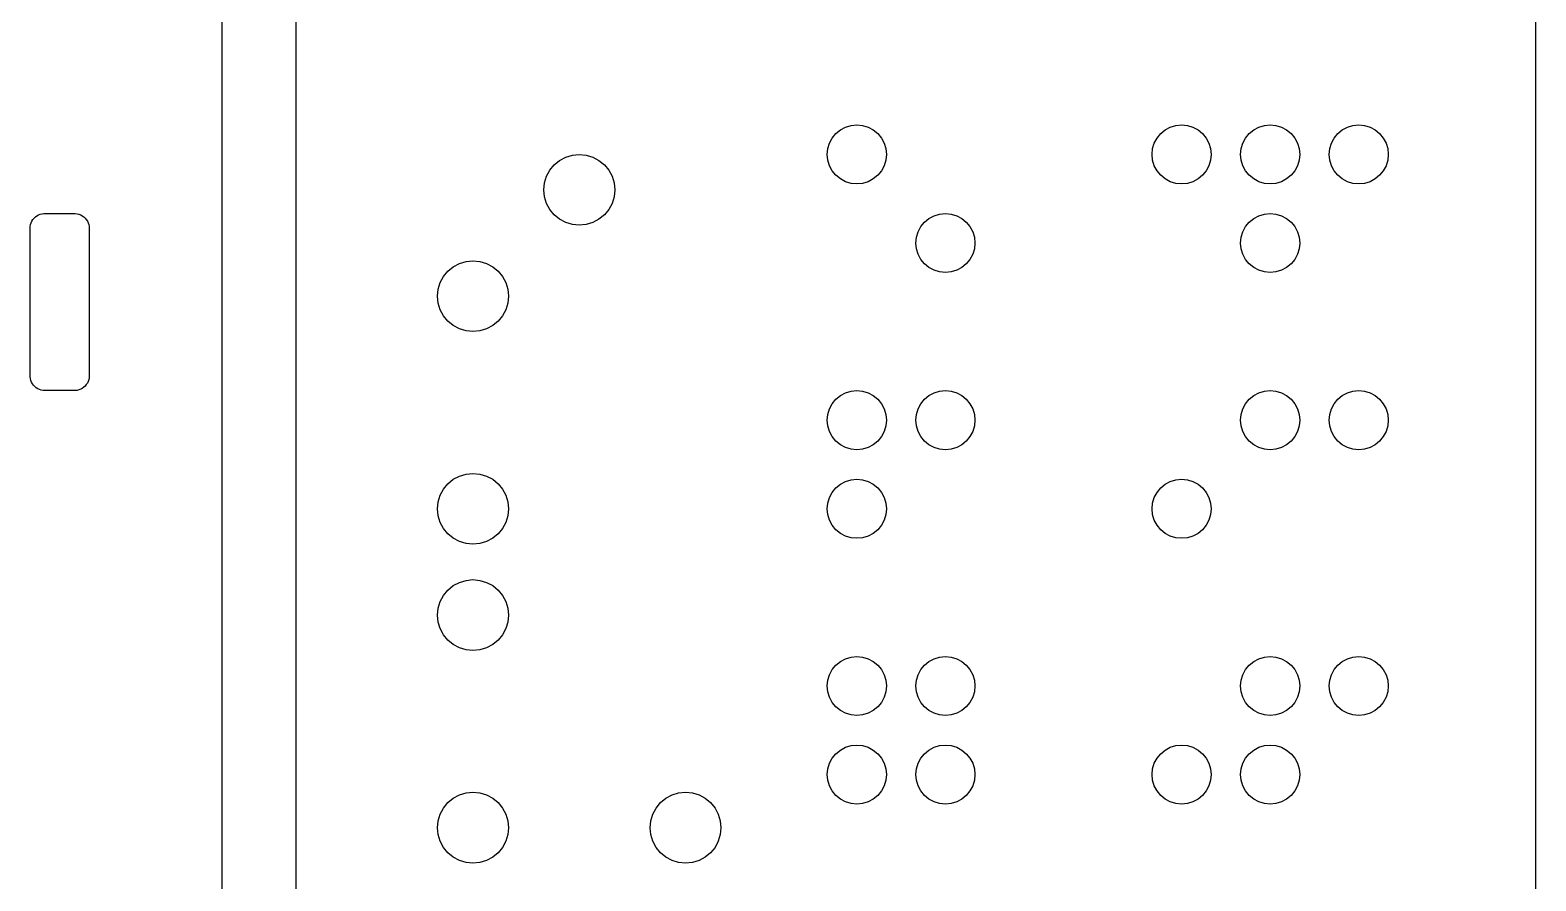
# Model space of a CAD drawing. Header units: metres. Extents: x 10 to 214, y -112 to 112.
# Drawn here: x 163 to 214, y -1.6 to 27.2 of the extents above; entities that cross this region are included whole.
import ezdxf

# ---------------------------------------------------------------- set-up
doc = ezdxf.new("R2010")
doc.units = ezdxf.units.M

msp = doc.modelspace()

# ---------------------------------------------------------------- linework, layer by layer
for p, q in [((169.5, -106), (169.5, 106)), ((172, 106), (172, -106)), ((214, -106), (214, 106)), ((190.617, 23.9239), (190.805, 23.9808)), ((190.805, 23.9808), (191, 24)), ((191, 24), (191.195, 23.9808)), ((191.195, 23.9808), (191.383, 23.9239)), ((201.617, 23.9239), (201.805, 23.9808)), ((201.805, 23.9808), (202, 24)), ((202, 24), (202.195, 23.9808)), ((202.195, 23.9808), (202.383, 23.9239)), ((204.617, 23.9239), (204.805, 23.9808)), ((204.805, 23.9808), (205, 24)), ((205, 24), (205.195, 23.9808)), ((205.195, 23.9808), (205.383, 23.9239)), ((207.617, 23.9239), (207.805, 23.9808)), ((207.805, 23.9808), (208, 24)), ((208, 24), (208.195, 23.9808)), ((208.195, 23.9808), (208.383, 23.9239)), ((190.076, 23.3827), (190.169, 23.5556)), ((190.169, 23.5556), (190.293, 23.7071)), ((190.293, 23.7071), (190.444, 23.8315)), ((190.444, 23.8315), (190.617, 23.9239)), ((191.383, 23.9239), (191.556, 23.8315)), ((191.556, 23.8315), (191.707, 23.7071)), ((191.707, 23.7071), (191.831, 23.5556)), ((191.831, 23.5556), (191.924, 23.3827)), ((201.076, 23.3827), (201.169, 23.5556)), ((201.169, 23.5556), (201.293, 23.7071)), ((201.293, 23.7071), (201.444, 23.8315)), ((201.444, 23.8315), (201.617, 23.9239)), ((202.383, 23.9239), (202.556, 23.8315)), ((202.556, 23.8315), (202.707, 23.7071)), ((202.707, 23.7071), (202.831, 23.5556)), ((202.831, 23.5556), (202.924, 23.3827)), ((204.076, 23.3827), (204.169, 23.5556)), ((204.169, 23.5556), (204.293, 23.7071)), ((204.293, 23.7071), (204.444, 23.8315)), ((204.444, 23.8315), (204.617, 23.9239)), ((205.383, 23.9239), (205.556, 23.8315)), ((205.556, 23.8315), (205.707, 23.7071)), ((205.707, 23.7071), (205.831, 23.5556)), ((205.831, 23.5556), (205.924, 23.3827)), ((207.076, 23.3827), (207.169, 23.5556)), ((207.169, 23.5556), (207.293, 23.7071)), ((207.293, 23.7071), (207.444, 23.8315)), ((207.444, 23.8315), (207.617, 23.9239)), ((208.383, 23.9239), (208.556, 23.8315)), ((208.556, 23.8315), (208.707, 23.7071)), ((208.707, 23.7071), (208.831, 23.5556)), ((208.831, 23.5556), (208.924, 23.3827)), ((181.141, 22.9087), (181.366, 22.9769)), ((181.366, 22.9769), (181.6, 23)), ((181.6, 23), (181.834, 22.9769)), ((181.834, 22.9769), (182.059, 22.9087)), ((190, 23), (190.019, 23.1951)), ((190.019, 22.8049), (190, 23)), ((190.019, 23.1951), (190.076, 23.3827)), ((191.924, 23.3827), (191.981, 23.1951)), ((191.981, 23.1951), (192, 23)), ((192, 23), (191.981, 22.8049)), ((201, 23), (201.019, 23.1951)), ((201.019, 22.8049), (201, 23)), ((201.019, 23.1951), (201.076, 23.3827)), ((202.924, 23.3827), (202.981, 23.1951)), ((202.981, 23.1951), (203, 23)), ((203, 23), (202.981, 22.8049)), ((204, 23), (204.019, 23.1951)), ((204.019, 22.8049), (204, 23)), ((204.019, 23.1951), (204.076, 23.3827)), ((205.924, 23.3827), (205.981, 23.1951)), ((205.981, 23.1951), (206, 23)), ((206, 23), (205.981, 22.8049)), ((207, 23), (207.019, 23.1951)), ((207.019, 22.8049), (207, 23)), ((207.019, 23.1951), (207.076, 23.3827)), ((208.924, 23.3827), (208.981, 23.1951)), ((208.981, 23.1951), (209, 23)), ((209, 23), (208.981, 22.8049)), ((180.491, 22.2592), (180.602, 22.4667)), ((180.602, 22.4667), (180.751, 22.6485)), ((180.751, 22.6485), (180.933, 22.7978)), ((180.933, 22.7978), (181.141, 22.9087)), ((182.059, 22.9087), (182.267, 22.7978)), ((182.267, 22.7978), (182.449, 22.6485)), ((182.449, 22.6485), (182.598, 22.4667)), ((182.598, 22.4667), (182.709, 22.2592)), ((190.076, 22.6173), (190.019, 22.8049)), ((190.169, 22.4444), (190.076, 22.6173)), ((190.293, 22.2929), (190.169, 22.4444)), ((191.831, 22.4444), (191.707, 22.2929)), ((191.924, 22.6173), (191.831, 22.4444)), ((191.981, 22.8049), (191.924, 22.6173)), ((201.076, 22.6173), (201.019, 22.8049)), ((201.169, 22.4444), (201.076, 22.6173)), ((201.293, 22.2929), (201.169, 22.4444)), ((202.831, 22.4444), (202.707, 22.2929)), ((202.924, 22.6173), (202.831, 22.4444)), ((202.981, 22.8049), (202.924, 22.6173)), ((204.076, 22.6173), (204.019, 22.8049)), ((204.169, 22.4444), (204.076, 22.6173)), ((204.293, 22.2929), (204.169, 22.4444)), ((205.831, 22.4444), (205.707, 22.2929)), ((205.924, 22.6173), (205.831, 22.4444)), ((205.981, 22.8049), (205.924, 22.6173)), ((207.076, 22.6173), (207.019, 22.8049)), ((207.169, 22.4444), (207.076, 22.6173)), ((207.293, 22.2929), (207.169, 22.4444)), ((208.831, 22.4444), (208.707, 22.2929)), ((208.924, 22.6173), (208.831, 22.4444)), ((208.981, 22.8049), (208.924, 22.6173)), ((180.4, 21.8), (180.423, 22.0341)), ((180.423, 22.0341), (180.491, 22.2592)), ((182.709, 22.2592), (182.777, 22.0341)), ((182.777, 22.0341), (182.8, 21.8)), ((190.444, 22.1685), (190.293, 22.2929)), ((190.617, 22.0761), (190.444, 22.1685)), ((190.805, 22.0192), (190.617, 22.0761)), ((191, 22), (190.805, 22.0192)), ((191.195, 22.0192), (191, 22)), ((191.383, 22.0761), (191.195, 22.0192)), ((191.556, 22.1685), (191.383, 22.0761)), ((191.707, 22.2929), (191.556, 22.1685)), ((201.444, 22.1685), (201.293, 22.2929)), ((201.617, 22.0761), (201.444, 22.1685)), ((201.805, 22.0192), (201.617, 22.0761)), ((202, 22), (201.805, 22.0192)), ((202.195, 22.0192), (202, 22)), ((202.383, 22.0761), (202.195, 22.0192)), ((202.556, 22.1685), (202.383, 22.0761)), ((202.707, 22.2929), (202.556, 22.1685)), ((204.444, 22.1685), (204.293, 22.2929)), ((204.617, 22.0761), (204.444, 22.1685)), ((204.805, 22.0192), (204.617, 22.0761)), ((205, 22), (204.805, 22.0192)), ((205.195, 22.0192), (205, 22)), ((205.383, 22.0761), (205.195, 22.0192)), ((205.556, 22.1685), (205.383, 22.0761)), ((205.707, 22.2929), (205.556, 22.1685)), ((207.444, 22.1685), (207.293, 22.2929)), ((207.617, 22.0761), (207.444, 22.1685)), ((207.805, 22.0192), (207.617, 22.0761)), ((208, 22), (207.805, 22.0192)), ((208.195, 22.0192), (208, 22)), ((208.383, 22.0761), (208.195, 22.0192)), ((208.556, 22.1685), (208.383, 22.0761)), ((208.707, 22.2929), (208.556, 22.1685)), ((180.423, 21.5659), (180.4, 21.8)), ((180.491, 21.3408), (180.423, 21.5659)), ((182.777, 21.5659), (182.709, 21.3408)), ((182.8, 21.8), (182.777, 21.5659)), ((163.181, 20.8853), (163.232, 20.9221)), ((163.232, 20.9221), (163.287, 20.9524)), ((163.287, 20.9524), (163.346, 20.9755)), ((163.346, 20.9755), (163.406, 20.9911)), ((163.406, 20.9911), (163.469, 20.999)), ((163.469, 20.999), (164.531, 20.999)), ((164.531, 20.999), (164.594, 20.9911)), ((164.594, 20.9911), (164.654, 20.9755)), ((164.654, 20.9755), (164.713, 20.9524)), ((164.713, 20.9524), (164.768, 20.9221)), ((164.768, 20.9221), (164.819, 20.8853)), ((180.602, 21.1333), (180.491, 21.3408)), ((180.751, 20.9515), (180.602, 21.1333)), ((180.933, 20.8022), (180.751, 20.9515)), ((182.449, 20.9515), (182.267, 20.8022)), ((182.598, 21.1333), (182.449, 20.9515)), ((182.709, 21.3408), (182.598, 21.1333)), ((193.444, 20.8315), (193.617, 20.9239)), ((193.617, 20.9239), (193.805, 20.9808)), ((193.805, 20.9808), (194, 21)), ((194, 21), (194.195, 20.9808)), ((194.195, 20.9808), (194.383, 20.9239)), ((194.383, 20.9239), (194.556, 20.8315)), ((204.444, 20.8315), (204.617, 20.9239)), ((204.617, 20.9239), (204.805, 20.9808)), ((204.805, 20.9808), (205, 21)), ((205, 21), (205.195, 20.9808)), ((205.195, 20.9808), (205.383, 20.9239)), ((205.383, 20.9239), (205.556, 20.8315)), ((163, 20.5), (163.004, 20.5627)), ((163.001, 15.4686), (163, 20.5)), ((163.004, 20.5627), (163.016, 20.6243)), ((163.016, 20.6243), (163.035, 20.6841)), ((163.035, 20.6841), (163.062, 20.7409)), ((163.062, 20.7409), (163.096, 20.7939)), ((163.096, 20.7939), (163.136, 20.8423)), ((163.136, 20.8423), (163.181, 20.8853)), ((164.819, 20.8853), (164.864, 20.8423)), ((164.864, 20.8423), (164.904, 20.7939)), ((164.904, 20.7939), (164.938, 20.7409)), ((164.938, 20.7409), (164.965, 20.6841)), ((164.965, 20.6841), (164.984, 20.6243)), ((164.984, 20.6243), (164.996, 20.5627)), ((164.996, 20.5627), (164.999, 20.5314)), ((164.999, 20.5314), (165, 15.5)), ((181.141, 20.6914), (180.933, 20.8022)), ((181.366, 20.6231), (181.141, 20.6914)), ((181.6, 20.6), (181.366, 20.6231)), ((181.834, 20.6231), (181.6, 20.6)), ((182.059, 20.6914), (181.834, 20.6231)), ((182.267, 20.8022), (182.059, 20.6914)), ((193.076, 20.3827), (193.169, 20.5556)), ((193.169, 20.5556), (193.293, 20.7071)), ((193.293, 20.7071), (193.444, 20.8315)), ((194.556, 20.8315), (194.707, 20.7071)), ((194.707, 20.7071), (194.831, 20.5556)), ((194.831, 20.5556), (194.924, 20.3827)), ((204.076, 20.3827), (204.169, 20.5556)), ((204.169, 20.5556), (204.293, 20.7071)), ((204.293, 20.7071), (204.444, 20.8315)), ((205.556, 20.8315), (205.707, 20.7071)), ((205.707, 20.7071), (205.831, 20.5556)), ((205.831, 20.5556), (205.924, 20.3827)), ((193, 20), (193.019, 20.1951)), ((193.019, 19.8049), (193, 20)), ((193.019, 20.1951), (193.076, 20.3827)), ((194.924, 20.3827), (194.981, 20.1951)), ((194.981, 20.1951), (195, 20)), ((195, 20), (194.981, 19.8049)), ((204, 20), (204.019, 20.1951)), ((204.019, 19.8049), (204, 20)), ((204.019, 20.1951), (204.076, 20.3827)), ((205.924, 20.3827), (205.981, 20.1951)), ((205.981, 20.1951), (206, 20)), ((206, 20), (205.981, 19.8049)), ((177.766, 19.377), (178, 19.4)), ((178, 19.4), (178.234, 19.377)), ((193.076, 19.6173), (193.019, 19.8049)), ((193.169, 19.4444), (193.076, 19.6173)), ((193.293, 19.2929), (193.169, 19.4444)), ((194.831, 19.4444), (194.707, 19.2929)), ((194.924, 19.6173), (194.831, 19.4444)), ((194.981, 19.8049), (194.924, 19.6173)), ((204.076, 19.6173), (204.019, 19.8049)), ((204.169, 19.4444), (204.076, 19.6173)), ((204.293, 19.2929), (204.169, 19.4444)), ((205.831, 19.4444), (205.707, 19.2929)), ((205.924, 19.6173), (205.831, 19.4444)), ((205.981, 19.8049), (205.924, 19.6173)), ((177.002, 18.8667), (177.151, 19.0485)), ((177.151, 19.0485), (177.333, 19.1978)), ((177.333, 19.1978), (177.541, 19.3087)), ((177.541, 19.3087), (177.766, 19.377)), ((178.234, 19.377), (178.459, 19.3087)), ((178.459, 19.3087), (178.667, 19.1978)), ((178.667, 19.1978), (178.848, 19.0485)), ((178.848, 19.0485), (178.998, 18.8667)), ((193.444, 19.1685), (193.293, 19.2929)), ((193.617, 19.0761), (193.444, 19.1685)), ((193.805, 19.0192), (193.617, 19.0761)), ((194, 19), (193.805, 19.0192)), ((194.195, 19.0192), (194, 19)), ((194.383, 19.0761), (194.195, 19.0192)), ((194.556, 19.1685), (194.383, 19.0761)), ((194.707, 19.2929), (194.556, 19.1685)), ((204.444, 19.1685), (204.293, 19.2929)), ((204.617, 19.0761), (204.444, 19.1685)), ((204.805, 19.0192), (204.617, 19.0761)), ((205, 19), (204.805, 19.0192)), ((205.195, 19.0192), (205, 19)), ((205.383, 19.0761), (205.195, 19.0192)), ((205.556, 19.1685), (205.383, 19.0761)), ((205.707, 19.2929), (205.556, 19.1685)), ((176.8, 18.2), (176.823, 18.4341)), ((176.823, 18.4341), (176.891, 18.6592)), ((176.891, 18.6592), (177.002, 18.8667)), ((178.998, 18.8667), (179.109, 18.6592)), ((179.109, 18.6592), (179.177, 18.4341)), ((179.177, 18.4341), (179.2, 18.2)), ((176.823, 17.9659), (176.8, 18.2)), ((176.891, 17.7408), (176.823, 17.9659)), ((179.177, 17.9659), (179.109, 17.7408)), ((179.2, 18.2), (179.177, 17.9659)), ((177.002, 17.5333), (176.891, 17.7408)), ((177.151, 17.3515), (177.002, 17.5333)), ((177.333, 17.2022), (177.151, 17.3515)), ((178.848, 17.3515), (178.667, 17.2022)), ((178.998, 17.5333), (178.848, 17.3515)), ((179.109, 17.7408), (178.998, 17.5333)), ((177.541, 17.0914), (177.333, 17.2022)), ((177.766, 17.0231), (177.541, 17.0914)), ((178, 17), (177.766, 17.0231)), ((178.234, 17.0231), (178, 17)), ((178.459, 17.0914), (178.234, 17.0231)), ((178.667, 17.2022), (178.459, 17.0914)), ((163.009, 15.4063), (163.001, 15.4686)), ((163.024, 15.3455), (163.009, 15.4063)), ((163.048, 15.2871), (163.024, 15.3455)), ((164.965, 15.3159), (164.938, 15.2591)), ((164.984, 15.3757), (164.965, 15.3159)), ((164.996, 15.4373), (164.984, 15.3757)), ((165, 15.5), (164.996, 15.4373)), ((163.078, 15.2321), (163.048, 15.2871)), ((163.115, 15.1813), (163.078, 15.2321)), ((163.158, 15.1355), (163.115, 15.1813)), ((163.206, 15.0955), (163.158, 15.1355)), ((163.259, 15.0619), (163.206, 15.0955)), ((163.316, 15.0351), (163.259, 15.0619)), ((163.376, 15.0157), (163.316, 15.0351)), ((163.437, 15.004), (163.376, 15.0157)), ((163.5, 15), (163.437, 15.004)), ((164.531, 15.001), (163.5, 15)), ((164.594, 15.0089), (164.531, 15.001)), ((164.654, 15.0245), (164.594, 15.0089)), ((164.713, 15.0476), (164.654, 15.0245)), ((164.768, 15.0779), (164.713, 15.0476)), ((164.819, 15.1147), (164.768, 15.0779)), ((164.864, 15.1577), (164.819, 15.1147)), ((164.904, 15.2061), (164.864, 15.1577)), ((164.938, 15.2591), (164.904, 15.2061)), ((190.293, 14.7071), (190.444, 14.8315)), ((190.444, 14.8315), (190.617, 14.9239)), ((190.617, 14.9239), (190.805, 14.9808)), ((190.805, 14.9808), (191, 15)), ((191, 15), (191.195, 14.9808)), ((191.195, 14.9808), (191.383, 14.9239)), ((191.383, 14.9239), (191.556, 14.8315)), ((191.556, 14.8315), (191.707, 14.7071)), ((193.293, 14.7071), (193.444, 14.8315)), ((193.444, 14.8315), (193.617, 14.9239)), ((193.617, 14.9239), (193.805, 14.9808)), ((193.805, 14.9808), (194, 15)), ((194, 15), (194.195, 14.9808)), ((194.195, 14.9808), (194.383, 14.9239)), ((194.383, 14.9239), (194.556, 14.8315)), ((194.556, 14.8315), (194.707, 14.7071)), ((204.293, 14.7071), (204.444, 14.8315)), ((204.444, 14.8315), (204.617, 14.9239)), ((204.617, 14.9239), (204.805, 14.9808)), ((204.805, 14.9808), (205, 15)), ((205, 15), (205.195, 14.9808)), ((205.195, 14.9808), (205.383, 14.9239)), ((205.383, 14.9239), (205.556, 14.8315)), ((205.556, 14.8315), (205.707, 14.7071)), ((207.293, 14.7071), (207.444, 14.8315)), ((207.444, 14.8315), (207.617, 14.9239)), ((207.617, 14.9239), (207.805, 14.9808)), ((207.805, 14.9808), (208, 15)), ((208, 15), (208.195, 14.9808)), ((208.195, 14.9808), (208.383, 14.9239)), ((208.383, 14.9239), (208.556, 14.8315)), ((208.556, 14.8315), (208.707, 14.7071)), ((190.019, 14.1951), (190.076, 14.3827)), ((190.076, 14.3827), (190.169, 14.5556)), ((190.169, 14.5556), (190.293, 14.7071)), ((191.707, 14.7071), (191.831, 14.5556)), ((191.831, 14.5556), (191.924, 14.3827)), ((191.924, 14.3827), (191.981, 14.1951)), ((193.019, 14.1951), (193.076, 14.3827)), ((193.076, 14.3827), (193.169, 14.5556)), ((193.169, 14.5556), (193.293, 14.7071)), ((194.707, 14.7071), (194.831, 14.5556)), ((194.831, 14.5556), (194.924, 14.3827)), ((194.924, 14.3827), (194.981, 14.1951)), ((204.019, 14.1951), (204.076, 14.3827)), ((204.076, 14.3827), (204.169, 14.5556)), ((204.169, 14.5556), (204.293, 14.7071)), ((205.707, 14.7071), (205.831, 14.5556)), ((205.831, 14.5556), (205.924, 14.3827)), ((205.924, 14.3827), (205.981, 14.1951)), ((207.019, 14.1951), (207.076, 14.3827)), ((207.076, 14.3827), (207.169, 14.5556)), ((207.169, 14.5556), (207.293, 14.7071)), ((208.707, 14.7071), (208.831, 14.5556)), ((208.831, 14.5556), (208.924, 14.3827)), ((208.924, 14.3827), (208.981, 14.1951)), ((190, 14), (190.019, 14.1951)), ((190.019, 13.8049), (190, 14)), ((190.076, 13.6173), (190.019, 13.8049)), ((191.981, 13.8049), (191.924, 13.6173)), ((191.981, 14.1951), (192, 14)), ((192, 14), (191.981, 13.8049)), ((193, 14), (193.019, 14.1951)), ((193.019, 13.8049), (193, 14)), ((193.076, 13.6173), (193.019, 13.8049)), ((194.981, 13.8049), (194.924, 13.6173)), ((194.981, 14.1951), (195, 14)), ((195, 14), (194.981, 13.8049)), ((204, 14), (204.019, 14.1951)), ((204.019, 13.8049), (204, 14)), ((204.076, 13.6173), (204.019, 13.8049)), ((205.981, 13.8049), (205.924, 13.6173)), ((205.981, 14.1951), (206, 14)), ((206, 14), (205.981, 13.8049)), ((207, 14), (207.019, 14.1951)), ((207.019, 13.8049), (207, 14)), ((207.076, 13.6173), (207.019, 13.8049)), ((208.981, 13.8049), (208.924, 13.6173)), ((208.981, 14.1951), (209, 14)), ((209, 14), (208.981, 13.8049)), ((190.169, 13.4444), (190.076, 13.6173)), ((190.293, 13.2929), (190.169, 13.4444)), ((190.444, 13.1685), (190.293, 13.2929)), ((191.707, 13.2929), (191.556, 13.1685)), ((191.831, 13.4444), (191.707, 13.2929)), ((191.924, 13.6173), (191.831, 13.4444)), ((193.169, 13.4444), (193.076, 13.6173)), ((193.293, 13.2929), (193.169, 13.4444)), ((193.444, 13.1685), (193.293, 13.2929)), ((194.707, 13.2929), (194.556, 13.1685)), ((194.831, 13.4444), (194.707, 13.2929)), ((194.924, 13.6173), (194.831, 13.4444)), ((204.169, 13.4444), (204.076, 13.6173)), ((204.293, 13.2929), (204.169, 13.4444)), ((204.444, 13.1685), (204.293, 13.2929)), ((205.707, 13.2929), (205.556, 13.1685)), ((205.831, 13.4444), (205.707, 13.2929)), ((205.924, 13.6173), (205.831, 13.4444)), ((207.169, 13.4444), (207.076, 13.6173)), ((207.293, 13.2929), (207.169, 13.4444)), ((207.444, 13.1685), (207.293, 13.2929)), ((208.707, 13.2929), (208.556, 13.1685)), ((208.831, 13.4444), (208.707, 13.2929)), ((208.924, 13.6173), (208.831, 13.4444)), ((190.617, 13.0761), (190.444, 13.1685)), ((190.805, 13.0192), (190.617, 13.0761)), ((191, 13), (190.805, 13.0192)), ((191.195, 13.0192), (191, 13)), ((191.383, 13.0761), (191.195, 13.0192)), ((191.556, 13.1685), (191.383, 13.0761)), ((193.617, 13.0761), (193.444, 13.1685)), ((193.805, 13.0192), (193.617, 13.0761)), ((194, 13), (193.805, 13.0192)), ((194.195, 13.0192), (194, 13)), ((194.383, 13.0761), (194.195, 13.0192)), ((194.556, 13.1685), (194.383, 13.0761)), ((204.617, 13.0761), (204.444, 13.1685)), ((204.805, 13.0192), (204.617, 13.0761)), ((205, 13), (204.805, 13.0192)), ((205.195, 13.0192), (205, 13)), ((205.383, 13.0761), (205.195, 13.0192)), ((205.556, 13.1685), (205.383, 13.0761)), ((207.617, 13.0761), (207.444, 13.1685)), ((207.805, 13.0192), (207.617, 13.0761)), ((208, 13), (207.805, 13.0192)), ((208.195, 13.0192), (208, 13)), ((208.383, 13.0761), (208.195, 13.0192)), ((208.556, 13.1685), (208.383, 13.0761)), ((177.002, 11.6667), (177.151, 11.8485)), ((177.151, 11.8485), (177.333, 11.9978)), ((177.333, 11.9978), (177.541, 12.1087)), ((177.541, 12.1087), (177.766, 12.1769)), ((177.766, 12.1769), (178, 12.2)), ((178, 12.2), (178.234, 12.1769)), ((178.234, 12.1769), (178.459, 12.1087)), ((178.459, 12.1087), (178.667, 11.9978)), ((178.667, 11.9978), (178.848, 11.8485)), ((178.848, 11.8485), (178.998, 11.6667)), ((190.293, 11.7071), (190.444, 11.8315)), ((190.444, 11.8315), (190.617, 11.9239)), ((190.617, 11.9239), (190.805, 11.9808)), ((190.805, 11.9808), (191, 12)), ((191, 12), (191.195, 11.9808)), ((191.195, 11.9808), (191.383, 11.9239)), ((191.383, 11.9239), (191.556, 11.8315)), ((191.556, 11.8315), (191.707, 11.7071)), ((201.293, 11.7071), (201.444, 11.8315)), ((201.444, 11.8315), (201.617, 11.9239)), ((201.617, 11.9239), (201.805, 11.9808)), ((201.805, 11.9808), (202, 12)), ((202, 12), (202.195, 11.9808)), ((202.195, 11.9808), (202.383, 11.9239)), ((202.383, 11.9239), (202.556, 11.8315)), ((202.556, 11.8315), (202.707, 11.7071)), ((176.8, 11), (176.823, 11.2341)), ((176.823, 11.2341), (176.891, 11.4592)), ((176.891, 11.4592), (177.002, 11.6667)), ((178.998, 11.6667), (179.109, 11.4592)), ((179.109, 11.4592), (179.177, 11.2341)), ((179.177, 11.2341), (179.2, 11)), ((190.019, 11.1951), (190.076, 11.3827)), ((190.076, 11.3827), (190.169, 11.5556)), ((190.169, 11.5556), (190.293, 11.7071)), ((191.707, 11.7071), (191.831, 11.5556)), ((191.831, 11.5556), (191.924, 11.3827)), ((191.924, 11.3827), (191.981, 11.1951)), ((201.019, 11.1951), (201.076, 11.3827)), ((201.076, 11.3827), (201.169, 11.5556)), ((201.169, 11.5556), (201.293, 11.7071)), ((202.707, 11.7071), (202.831, 11.5556)), ((202.831, 11.5556), (202.924, 11.3827)), ((202.924, 11.3827), (202.981, 11.1951)), ((176.823, 10.7659), (176.8, 11)), ((176.891, 10.5408), (176.823, 10.7659)), ((179.177, 10.7659), (179.109, 10.5408)), ((179.2, 11), (179.177, 10.7659)), ((190, 11), (190.019, 11.1951)), ((190.019, 10.8049), (190, 11)), ((190.076, 10.6173), (190.019, 10.8049)), ((191.981, 10.8049), (191.924, 10.6173)), ((191.981, 11.1951), (192, 11)), ((192, 11), (191.981, 10.8049)), ((201, 11), (201.019, 11.1951)), ((201.019, 10.8049), (201, 11)), ((201.076, 10.6173), (201.019, 10.8049)), ((202.981, 10.8049), (202.924, 10.6173)), ((202.981, 11.1951), (203, 11)), ((203, 11), (202.981, 10.8049)), ((177.002, 10.3333), (176.891, 10.5408)), ((177.151, 10.1515), (177.002, 10.3333)), ((178.998, 10.3333), (178.848, 10.1515)), ((179.109, 10.5408), (178.998, 10.3333)), ((190.169, 10.4444), (190.076, 10.6173)), ((190.293, 10.2929), (190.169, 10.4444)), ((190.444, 10.1685), (190.293, 10.2929)), ((191.707, 10.2929), (191.556, 10.1685)), ((191.831, 10.4444), (191.707, 10.2929)), ((191.924, 10.6173), (191.831, 10.4444)), ((201.169, 10.4444), (201.076, 10.6173)), ((201.293, 10.2929), (201.169, 10.4444)), ((201.444, 10.1685), (201.293, 10.2929)), ((202.707, 10.2929), (202.556, 10.1685)), ((202.831, 10.4444), (202.707, 10.2929)), ((202.924, 10.6173), (202.831, 10.4444)), ((177.333, 10.0022), (177.151, 10.1515)), ((177.541, 9.89136), (177.333, 10.0022)), ((177.766, 9.82307), (177.541, 9.89136)), ((178, 9.8), (177.766, 9.82307)), ((178.234, 9.82307), (178, 9.8)), ((178.459, 9.89136), (178.234, 9.82307)), ((178.667, 10.0022), (178.459, 9.89136)), ((178.848, 10.1515), (178.667, 10.0022)), ((190.617, 10.0761), (190.444, 10.1685)), ((190.805, 10.0192), (190.617, 10.0761)), ((191, 10), (190.805, 10.0192)), ((191.195, 10.0192), (191, 10)), ((191.383, 10.0761), (191.195, 10.0192)), ((191.556, 10.1685), (191.383, 10.0761)), ((201.617, 10.0761), (201.444, 10.1685)), ((201.805, 10.0192), (201.617, 10.0761)), ((202, 10), (201.805, 10.0192)), ((202.195, 10.0192), (202, 10)), ((202.383, 10.0761), (202.195, 10.0192)), ((202.556, 10.1685), (202.383, 10.0761)), ((177.002, 8.0667), (177.151, 8.24854)), ((177.151, 8.24854), (177.333, 8.39778)), ((177.333, 8.39778), (177.541, 8.50867)), ((177.541, 8.50867), (177.766, 8.57695)), ((177.766, 8.57695), (178, 8.60001)), ((178, 8.60001), (178.234, 8.57695)), ((178.234, 8.57695), (178.459, 8.50867)), ((178.459, 8.50867), (178.667, 8.39778)), ((178.667, 8.39778), (178.848, 8.24854)), ((178.848, 8.24854), (178.998, 8.0667)), ((176.823, 7.63412), (176.891, 7.85924)), ((176.891, 7.85924), (177.002, 8.0667)), ((178.998, 8.0667), (179.109, 7.85924)), ((179.109, 7.85924), (179.177, 7.63412)), ((176.8, 7.40001), (176.823, 7.63412)), ((176.823, 7.16591), (176.8, 7.40001)), ((176.891, 6.9408), (176.823, 7.16591)), ((179.177, 7.16591), (179.109, 6.9408)), ((179.177, 7.63412), (179.2, 7.40001)), ((179.2, 7.40001), (179.177, 7.16591)), ((177.002, 6.73334), (176.891, 6.9408)), ((177.151, 6.5515), (177.002, 6.73334)), ((178.998, 6.73334), (178.848, 6.5515)), ((179.109, 6.9408), (178.998, 6.73334)), ((177.333, 6.40225), (177.151, 6.5515)), ((177.541, 6.29135), (177.333, 6.40225)), ((177.766, 6.22308), (177.541, 6.29135)), ((178, 6.20001), (177.766, 6.22308)), ((178.234, 6.22308), (178, 6.20001)), ((178.459, 6.29135), (178.234, 6.22308)), ((178.667, 6.40225), (178.459, 6.29135)), ((178.848, 6.5515), (178.667, 6.40225)), ((190.169, 5.55556), (190.293, 5.70709)), ((190.293, 5.70709), (190.444, 5.83147)), ((190.444, 5.83147), (190.617, 5.92387)), ((190.617, 5.92387), (190.805, 5.98077)), ((190.805, 5.98077), (191, 6)), ((191, 6), (191.195, 5.98077)), ((191.195, 5.98077), (191.383, 5.92387)), ((191.383, 5.92387), (191.556, 5.83147)), ((191.556, 5.83147), (191.707, 5.70709)), ((191.707, 5.70709), (191.831, 5.55556)), ((193.169, 5.55556), (193.293, 5.70709)), ((193.293, 5.70709), (193.444, 5.83147)), ((193.444, 5.83147), (193.617, 5.92387)), ((193.617, 5.92387), (193.805, 5.98077)), ((193.805, 5.98077), (194, 6)), ((194, 6), (194.195, 5.98077)), ((194.195, 5.98077), (194.383, 5.92387)), ((194.383, 5.92387), (194.556, 5.83147)), ((194.556, 5.83147), (194.707, 5.70709)), ((194.707, 5.70709), (194.831, 5.55556)), ((204.169, 5.55556), (204.293, 5.70709)), ((204.293, 5.70709), (204.444, 5.83147)), ((204.444, 5.83147), (204.617, 5.92387)), ((204.617, 5.92387), (204.805, 5.98077)), ((204.805, 5.98077), (205, 6)), ((205, 6), (205.195, 5.98077)), ((205.195, 5.98077), (205.383, 5.92387)), ((205.383, 5.92387), (205.556, 5.83147)), ((205.556, 5.83147), (205.707, 5.70709)), ((205.707, 5.70709), (205.831, 5.55556)), ((207.169, 5.55556), (207.293, 5.70709)), ((207.293, 5.70709), (207.444, 5.83147)), ((207.444, 5.83147), (207.617, 5.92387)), ((207.617, 5.92387), (207.805, 5.98077)), ((207.805, 5.98077), (208, 6)), ((208, 6), (208.195, 5.98077)), ((208.195, 5.98077), (208.383, 5.92387)), ((208.383, 5.92387), (208.556, 5.83147)), ((208.556, 5.83147), (208.707, 5.70709)), ((208.707, 5.70709), (208.831, 5.55556)), ((190, 5), (190.019, 5.19508)), ((190.019, 5.19508), (190.076, 5.38268)), ((190.076, 5.38268), (190.169, 5.55556)), ((191.831, 5.55556), (191.924, 5.38268)), ((191.924, 5.38268), (191.981, 5.19508)), ((191.981, 5.19508), (192, 5)), ((193, 5), (193.019, 5.19508)), ((193.019, 5.19508), (193.076, 5.38268)), ((193.076, 5.38268), (193.169, 5.55556)), ((194.831, 5.55556), (194.924, 5.38268)), ((194.924, 5.38268), (194.981, 5.19508)), ((194.981, 5.19508), (195, 5)), ((204, 5), (204.019, 5.19508)), ((204.019, 5.19508), (204.076, 5.38268)), ((204.076, 5.38268), (204.169, 5.55556)), ((205.831, 5.55556), (205.924, 5.38268)), ((205.924, 5.38268), (205.981, 5.19508)), ((205.981, 5.19508), (206, 5)), ((207, 5), (207.019, 5.19508)), ((207.019, 5.19508), (207.076, 5.38268)), ((207.076, 5.38268), (207.169, 5.55556)), ((208.831, 5.55556), (208.924, 5.38268)), ((208.924, 5.38268), (208.981, 5.19508)), ((208.981, 5.19508), (209, 5)), ((190.019, 4.80492), (190, 5)), ((190.076, 4.61732), (190.019, 4.80492)), ((190.169, 4.44444), (190.076, 4.61732)), ((191.924, 4.61732), (191.831, 4.44444)), ((191.981, 4.80492), (191.924, 4.61732)), ((192, 5), (191.981, 4.80492)), ((193.019, 4.80492), (193, 5)), ((193.076, 4.61732), (193.019, 4.80492)), ((193.169, 4.44444), (193.076, 4.61732)), ((194.924, 4.61732), (194.831, 4.44444)), ((194.981, 4.80492), (194.924, 4.61732)), ((195, 5), (194.981, 4.80492)), ((204.019, 4.80492), (204, 5)), ((204.076, 4.61732), (204.019, 4.80492)), ((204.169, 4.44444), (204.076, 4.61732)), ((205.924, 4.61732), (205.831, 4.44444)), ((205.981, 4.80492), (205.924, 4.61732)), ((206, 5), (205.981, 4.80492)), ((207.019, 4.80492), (207, 5)), ((207.076, 4.61732), (207.019, 4.80492)), ((207.169, 4.44444), (207.076, 4.61732)), ((208.924, 4.61732), (208.831, 4.44444)), ((208.981, 4.80492), (208.924, 4.61732)), ((209, 5), (208.981, 4.80492)), ((190.293, 4.29291), (190.169, 4.44444)), ((190.444, 4.16853), (190.293, 4.29291)), ((190.617, 4.07613), (190.444, 4.16853)), ((191.556, 4.16853), (191.383, 4.07613)), ((191.707, 4.29291), (191.556, 4.16853)), ((191.831, 4.44444), (191.707, 4.29291)), ((193.293, 4.29291), (193.169, 4.44444)), ((193.444, 4.16853), (193.293, 4.29291)), ((193.617, 4.07613), (193.444, 4.16853)), ((194.556, 4.16853), (194.383, 4.07613)), ((194.707, 4.29291), (194.556, 4.16853)), ((194.831, 4.44444), (194.707, 4.29291)), ((204.293, 4.29291), (204.169, 4.44444)), ((204.444, 4.16853), (204.293, 4.29291)), ((204.617, 4.07613), (204.444, 4.16853)), ((205.556, 4.16853), (205.383, 4.07613)), ((205.707, 4.29291), (205.556, 4.16853)), ((205.831, 4.44444), (205.707, 4.29291)), ((207.293, 4.29291), (207.169, 4.44444)), ((207.444, 4.16853), (207.293, 4.29291)), ((207.617, 4.07613), (207.444, 4.16853)), ((208.556, 4.16853), (208.383, 4.07613)), ((208.707, 4.29291), (208.556, 4.16853)), ((208.831, 4.44444), (208.707, 4.29291)), ((190.805, 4.01923), (190.617, 4.07613)), ((191, 4), (190.805, 4.01923)), ((191.195, 4.01923), (191, 4)), ((191.383, 4.07613), (191.195, 4.01923)), ((193.805, 4.01923), (193.617, 4.07613)), ((194, 4), (193.805, 4.01923)), ((194.195, 4.01923), (194, 4)), ((194.383, 4.07613), (194.195, 4.01923)), ((204.805, 4.01923), (204.617, 4.07613)), ((205, 4), (204.805, 4.01923)), ((205.195, 4.01923), (205, 4)), ((205.383, 4.07613), (205.195, 4.01923)), ((207.805, 4.01923), (207.617, 4.07613)), ((208, 4), (207.805, 4.01923)), ((208.195, 4.01923), (208, 4)), ((208.383, 4.07613), (208.195, 4.01923)), ((190.076, 2.38269), (190.169, 2.55557)), ((190.169, 2.55557), (190.293, 2.70711)), ((190.293, 2.70711), (190.444, 2.83148)), ((190.444, 2.83148), (190.617, 2.92389)), ((190.617, 2.92389), (190.805, 2.98079)), ((190.805, 2.98079), (191, 3)), ((191, 3), (191.195, 2.98079)), ((191.195, 2.98079), (191.383, 2.92389)), ((191.383, 2.92389), (191.556, 2.83148)), ((191.556, 2.83148), (191.707, 2.70711)), ((191.707, 2.70711), (191.831, 2.55557)), ((191.831, 2.55557), (191.924, 2.38269)), ((193.076, 2.38269), (193.169, 2.55557)), ((193.169, 2.55557), (193.293, 2.70711)), ((193.293, 2.70711), (193.444, 2.83148)), ((193.444, 2.83148), (193.617, 2.92389)), ((193.617, 2.92389), (193.805, 2.98079)), ((193.805, 2.98079), (194, 3)), ((194, 3), (194.195, 2.98079)), ((194.195, 2.98079), (194.383, 2.92389)), ((194.383, 2.92389), (194.556, 2.83148)), ((194.556, 2.83148), (194.707, 2.70711)), ((194.707, 2.70711), (194.831, 2.55557)), ((194.831, 2.55557), (194.924, 2.38269)), ((201.076, 2.38269), (201.169, 2.55557)), ((201.169, 2.55557), (201.293, 2.70711)), ((201.293, 2.70711), (201.444, 2.83148)), ((201.444, 2.83148), (201.617, 2.92389)), ((201.617, 2.92389), (201.805, 2.98079)), ((201.805, 2.98079), (202, 3)), ((202, 3), (202.195, 2.98079)), ((202.195, 2.98079), (202.383, 2.92389)), ((202.383, 2.92389), (202.556, 2.83148)), ((202.556, 2.83148), (202.707, 2.70711)), ((202.707, 2.70711), (202.831, 2.55557)), ((202.831, 2.55557), (202.924, 2.38269)), ((204.076, 2.38269), (204.169, 2.55557)), ((204.169, 2.55557), (204.293, 2.70711)), ((204.293, 2.70711), (204.444, 2.83148)), ((204.444, 2.83148), (204.617, 2.92389)), ((204.617, 2.92389), (204.805, 2.98079)), ((204.805, 2.98079), (205, 3)), ((205, 3), (205.195, 2.98079)), ((205.195, 2.98079), (205.383, 2.92389)), ((205.383, 2.92389), (205.556, 2.83148)), ((205.556, 2.83148), (205.707, 2.70711)), ((205.707, 2.70711), (205.831, 2.55557)), ((205.831, 2.55557), (205.924, 2.38269)), ((190, 2), (190.019, 2.1951)), ((190.019, 2.1951), (190.076, 2.38269)), ((191.924, 2.38269), (191.981, 2.1951)), ((191.981, 2.1951), (192, 2)), ((193, 2), (193.019, 2.1951)), ((193.019, 2.1951), (193.076, 2.38269)), ((194.924, 2.38269), (194.981, 2.1951)), ((194.981, 2.1951), (195, 2)), ((201, 2), (201.019, 2.1951)), ((201.019, 2.1951), (201.076, 2.38269)), ((202.924, 2.38269), (202.981, 2.1951)), ((202.981, 2.1951), (203, 2)), ((204, 2), (204.019, 2.1951)), ((204.019, 2.1951), (204.076, 2.38269)), ((205.924, 2.38269), (205.981, 2.1951)), ((205.981, 2.1951), (206, 2)), ((190.019, 1.80492), (190, 2)), ((190.076, 1.61732), (190.019, 1.80492)), ((190.169, 1.44444), (190.076, 1.61732)), ((191.924, 1.61732), (191.831, 1.44444)), ((191.981, 1.80492), (191.924, 1.61732)), ((192, 2), (191.981, 1.80492)), ((193.019, 1.80492), (193, 2)), ((193.076, 1.61732), (193.019, 1.80492)), ((193.169, 1.44444), (193.076, 1.61732)), ((194.924, 1.61732), (194.831, 1.44444)), ((194.981, 1.80492), (194.924, 1.61732)), ((195, 2), (194.981, 1.80492)), ((201.019, 1.80492), (201, 2)), ((201.076, 1.61732), (201.019, 1.80492)), ((201.169, 1.44444), (201.076, 1.61732)), ((202.924, 1.61732), (202.831, 1.44444)), ((202.981, 1.80492), (202.924, 1.61732)), ((203, 2), (202.981, 1.80492)), ((204.019, 1.80492), (204, 2)), ((204.076, 1.61732), (204.019, 1.80492)), ((204.169, 1.44444), (204.076, 1.61732)), ((205.924, 1.61732), (205.831, 1.44444)), ((205.981, 1.80492), (205.924, 1.61732)), ((206, 2), (205.981, 1.80492)), ((177.002, 0.86667), (177.151, 1.04852)), ((177.151, 1.04852), (177.333, 1.19777)), ((177.333, 1.19777), (177.541, 1.30865)), ((177.541, 1.30865), (177.766, 1.37694)), ((177.766, 1.37694), (178, 1.40001)), ((178, 1.40001), (178.234, 1.37694)), ((178.234, 1.37694), (178.459, 1.30865)), ((178.459, 1.30865), (178.667, 1.19777)), ((178.667, 1.19777), (178.848, 1.04852)), ((178.848, 1.04852), (178.998, 0.86667)), ((184.202, 0.86667), (184.351, 1.04852)), ((184.351, 1.04852), (184.533, 1.19777)), ((184.533, 1.19777), (184.741, 1.30865)), ((184.741, 1.30865), (184.966, 1.37694)), ((184.966, 1.37694), (185.2, 1.40001)), ((185.2, 1.40001), (185.434, 1.37694)), ((185.434, 1.37694), (185.659, 1.30865)), ((185.659, 1.30865), (185.867, 1.19777)), ((185.867, 1.19777), (186.049, 1.04852)), ((186.049, 1.04852), (186.198, 0.86667)), ((190.293, 1.29291), (190.169, 1.44444)), ((190.444, 1.16853), (190.293, 1.29291)), ((190.617, 1.07613), (190.444, 1.16853)), ((190.805, 1.01923), (190.617, 1.07613)), ((191.383, 1.07613), (191.195, 1.01923)), ((191.556, 1.16853), (191.383, 1.07613)), ((191.707, 1.29291), (191.556, 1.16853)), ((191.831, 1.44444), (191.707, 1.29291)), ((193.293, 1.29291), (193.169, 1.44444)), ((193.444, 1.16853), (193.293, 1.29291)), ((193.617, 1.07613), (193.444, 1.16853)), ((193.805, 1.01923), (193.617, 1.07613)), ((194.383, 1.07613), (194.195, 1.01923)), ((194.556, 1.16853), (194.383, 1.07613)), ((194.707, 1.29291), (194.556, 1.16853)), ((194.831, 1.44444), (194.707, 1.29291)), ((201.293, 1.29291), (201.169, 1.44444)), ((201.444, 1.16853), (201.293, 1.29291)), ((201.617, 1.07613), (201.444, 1.16853)), ((201.805, 1.01923), (201.617, 1.07613)), ((202.383, 1.07613), (202.195, 1.01923)), ((202.556, 1.16853), (202.383, 1.07613)), ((202.707, 1.29291), (202.556, 1.16853)), ((202.831, 1.44444), (202.707, 1.29291)), ((204.293, 1.29291), (204.169, 1.44444)), ((204.444, 1.16853), (204.293, 1.29291)), ((204.617, 1.07613), (204.444, 1.16853)), ((204.805, 1.01923), (204.617, 1.07613)), ((205.383, 1.07613), (205.195, 1.01923)), ((205.556, 1.16853), (205.383, 1.07613)), ((205.707, 1.29291), (205.556, 1.16853)), ((205.831, 1.44444), (205.707, 1.29291)), ((176.823, 0.43411), (176.891, 0.65921)), ((176.891, 0.65921), (177.002, 0.86667)), ((178.998, 0.86667), (179.109, 0.65921)), ((179.109, 0.65921), (179.177, 0.43411)), ((184.023, 0.43411), (184.091, 0.65921)), ((184.091, 0.65921), (184.202, 0.86667)), ((186.198, 0.86667), (186.309, 0.65921)), ((186.309, 0.65921), (186.377, 0.43411)), ((191, 1), (190.805, 1.01923)), ((191.195, 1.01923), (191, 1)), ((194, 1), (193.805, 1.01923)), ((194.195, 1.01923), (194, 1)), ((202, 1), (201.805, 1.01923)), ((202.195, 1.01923), (202, 1)), ((205, 1), (204.805, 1.01923)), ((205.195, 1.01923), (205, 1)), ((176.8, 0.20001), (176.823, 0.43411)), ((176.823, -0.03409), (176.8, 0.20001)), ((179.177, 0.43411), (179.2, 0.20001)), ((179.2, 0.20001), (179.177, -0.03409)), ((184, 0.20001), (184.023, 0.43411)), ((184.023, -0.03409), (184, 0.20001)), ((186.377, 0.43411), (186.4, 0.20001)), ((186.4, 0.20001), (186.377, -0.03409)), ((176.891, -0.2592), (176.823, -0.03409)), ((177.002, -0.46666), (176.891, -0.2592)), ((177.151, -0.6485), (177.002, -0.46666)), ((178.998, -0.46666), (178.848, -0.6485)), ((179.109, -0.2592), (178.998, -0.46666)), ((179.177, -0.03409), (179.109, -0.2592)), ((184.091, -0.2592), (184.023, -0.03409)), ((184.202, -0.46666), (184.091, -0.2592)), ((184.351, -0.6485), (184.202, -0.46666)), ((186.198, -0.46666), (186.049, -0.6485)), ((186.309, -0.2592), (186.198, -0.46666)), ((186.377, -0.03409), (186.309, -0.2592)), ((177.333, -0.79776), (177.151, -0.6485)), ((177.541, -0.90865), (177.333, -0.79776)), ((177.766, -0.97693), (177.541, -0.90865)), ((178, -1), (177.766, -0.97693)), ((178.234, -0.97693), (178, -1)), ((178.459, -0.90865), (178.234, -0.97693)), ((178.667, -0.79776), (178.459, -0.90865)), ((178.848, -0.6485), (178.667, -0.79776)), ((184.533, -0.79776), (184.351, -0.6485)), ((184.741, -0.90865), (184.533, -0.79776)), ((184.966, -0.97693), (184.741, -0.90865)), ((185.2, -1), (184.966, -0.97693)), ((185.434, -0.97693), (185.2, -1)), ((185.659, -0.90865), (185.434, -0.97693)), ((185.867, -0.79776), (185.659, -0.90865)), ((186.049, -0.6485), (185.867, -0.79776))]:
    msp.add_line(p, q)

doc.saveas('drawing.dxf')
